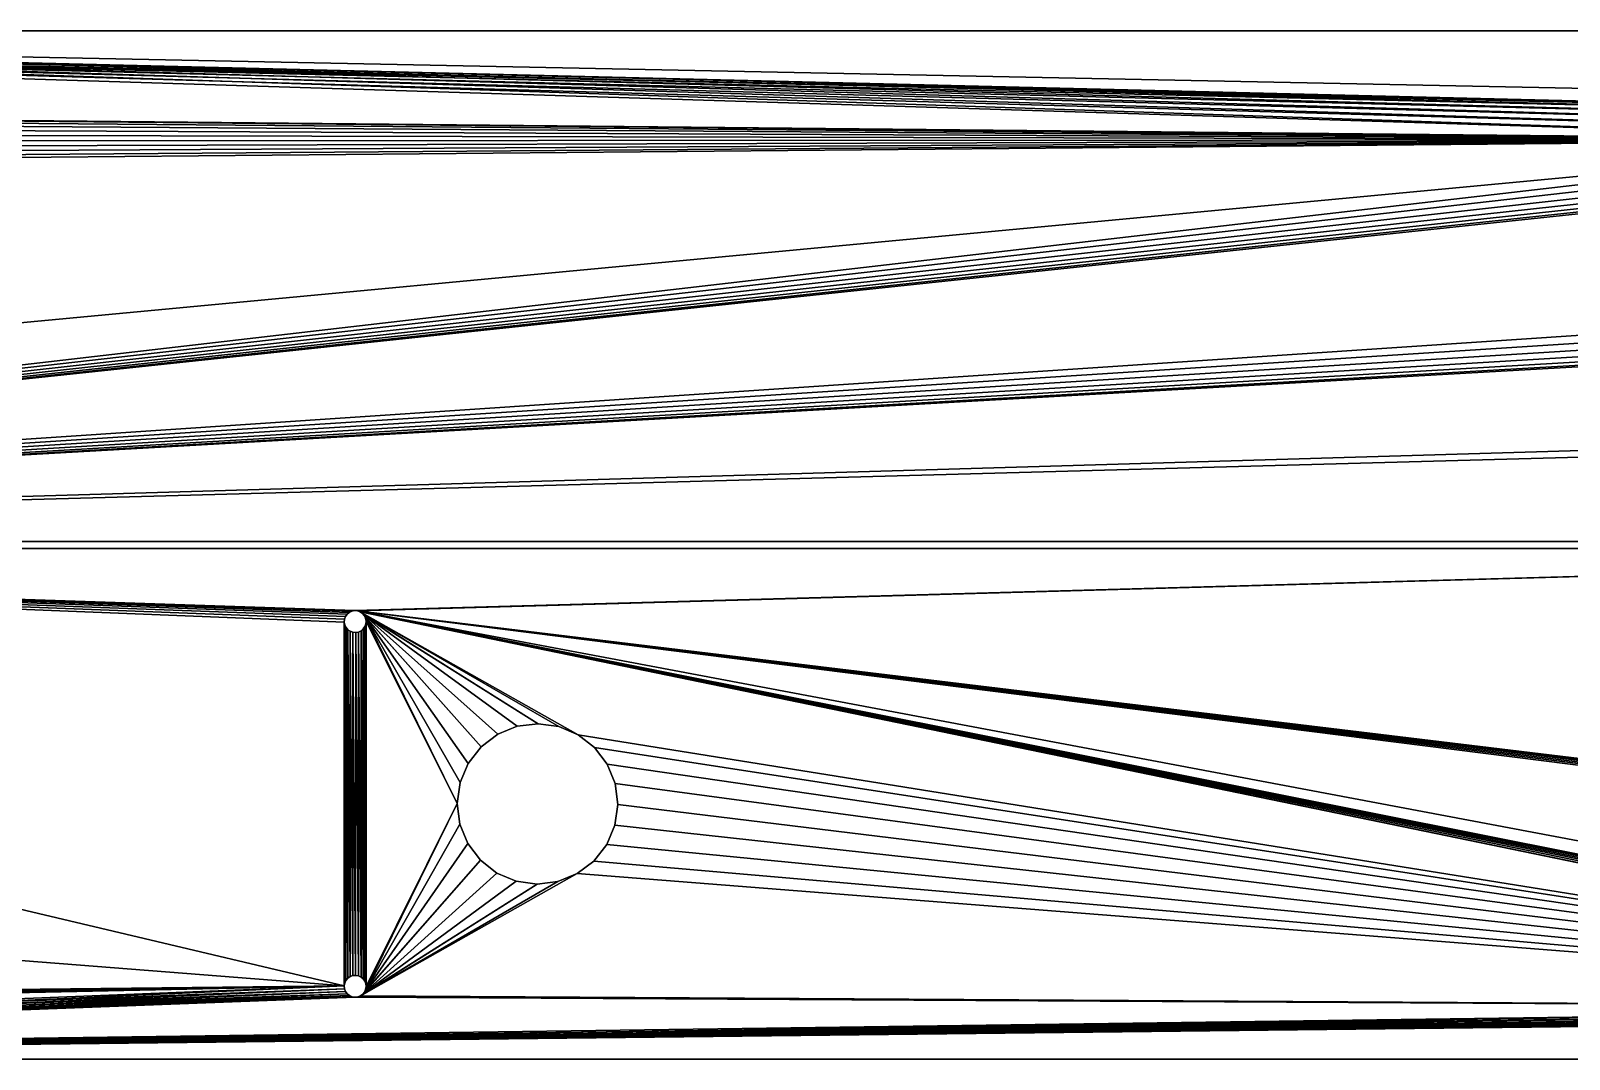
# Model space of a CAD drawing. Header units: metres. Extents: x 0 to 683, y 0 to 667.
# Drawn here: x 210.5 to 421.5, y 0 to 141 of the extents above; entities that cross this region are included whole.
import ezdxf

# ---------------------------------------------------------------- set-up
doc = ezdxf.new("R2010")
doc.units = ezdxf.units.M

msp = doc.modelspace()

# ---------------------------------------------------------------- meshes
at = {"layer": 'Frame with motor'}
mesh = msp.add_polyface(dxfattribs=at)
corners = [(0, 141, 0), (23.5, 131, 0), (23.5, 141, 0), (10, 126, 0), (10, 86, 0), (560, 71, 0), (550, 86, 0), (0, 71, 0), (550, 126, 0), (510, 86, 0), (479.93, 122, 0), (480.97, 122.12, 0), (481.94, 122.5, 0), (482.78, 123.12, 0), (483.43, 123.94, 0), (483.85, 124.9, 0), (484, 125.93, 0), (478.9, 122.15, 0), (477.94, 122.57, 0), (477.12, 123.22, 0), (476.5, 124.06, 0), (476.12, 125.03, 0), (476, 126.07, 0), (50, 86, 0), (82.73, 123.08, 0), (83.4, 123.89, 0), (83.83, 124.84, 0), (84, 125.87, 0), (81.89, 122.47, 0), (80.91, 122.1, 0), (79.87, 122, 0), (78.84, 122.17, 0), (77.89, 122.6, 0), (77.08, 123.27, 0), (76.47, 124.11, 0), (76.1, 125.09, 0), (76, 126.13, 0), (50, 126, 0), (31.5, 141, 0), (528.53, 131, 0), (528.53, 141, 0), (480.07, 130, 0), (510, 126, 0), (481.1, 129.85, 0), (482.06, 129.43, 0), (482.88, 128.78, 0), (483.5, 127.94, 0), (483.88, 126.97, 0), (479.03, 129.88, 0), (478.06, 129.5, 0), (477.22, 128.88, 0), (476.57, 128.06, 0), (476.15, 127.1, 0), (81.16, 129.83, 0), (82.11, 129.4, 0), (82.92, 128.73, 0), (83.53, 127.89, 0), (83.9, 126.91, 0), (80.13, 130, 0), (79.09, 129.9, 0), (78.11, 129.53, 0), (77.27, 128.92, 0), (76.6, 128.11, 0), (76.17, 127.16, 0), (31.5, 131, 0), (560, 141, 0), (536.47, 141, 0), (536.47, 131, 0)]
mesh.append_faces([[corners[k] for k in face] for face in [(0, 1, 2), (38, 39, 40)]], dxfattribs={"vtx0": -1})
mesh.append_faces([[corners[k] for k in face] for face in [(3, 0, 4), (5, 6, 7), (6, 5, 8), (10, 9, 11), (11, 9, 12), (12, 9, 13), (13, 9, 14), (14, 9, 15), (15, 9, 16), (24, 22, 25), (25, 22, 26), (26, 22, 27), (23, 36, 37), (7, 4, 0), (42, 46, 9), (41, 38, 48), (48, 38, 49), (49, 38, 50), (50, 38, 51), (51, 38, 52), (52, 38, 22), (53, 38, 58), (58, 38, 59), (59, 38, 60), (60, 38, 61), (61, 38, 62), (62, 38, 63), (63, 38, 36), (37, 64, 3), (65, 8, 5), (8, 67, 42)]], dxfattribs={"vtx0": -1, "vtx1": -1})
mesh.append_faces([[corners[k] for k in face] for face in [(1, 0, 3), (7, 9, 10), (7, 22, 23), (23, 22, 24), (39, 38, 41), (39, 41, 42), (22, 38, 53), (36, 38, 37)]], dxfattribs={"vtx0": -1, "vtx1": -1, "vtx2": -1})
mesh.append_faces([[corners[k] for k in face] for face in [(7, 6, 9), (7, 10, 17), (7, 17, 18), (7, 18, 19), (7, 19, 20), (7, 20, 21), (7, 21, 22), (23, 24, 28), (23, 28, 29), (23, 29, 30), (23, 30, 31), (23, 31, 32), (23, 32, 33), (23, 33, 34), (23, 34, 35), (23, 35, 36), (7, 23, 4), (42, 41, 43), (42, 43, 44), (42, 44, 45), (42, 45, 46), (9, 46, 47), (9, 47, 16), (22, 53, 54), (22, 54, 55), (22, 55, 56), (22, 56, 57), (22, 57, 27), (37, 38, 64), (3, 64, 1), (8, 65, 66), (8, 66, 67), (42, 67, 39)]], dxfattribs={"vtx0": -1, "vtx2": -1})
mesh = msp.add_polyface(dxfattribs=at)
corners = [(560, 141, -10), (536.47, 141, 0), (560, 141, 0), (536.48, 141, -0.4), (536.24, 141, -1.41), (535.75, 141, -2.33), (535.04, 141, -3.09), (534.15, 141, -3.64), (533.15, 141, -3.95), (532.1, 141, -3.98), (27.5, 141, -4), (23.64, 141, -1.04), (0, 141, 0), (23.5, 141, 0), (0, 141, -10), (24.04, 141, -2), (24.67, 141, -2.83), (25.5, 141, -3.46), (26.46, 141, -3.86), (528.55, 141, -0.65), (31.5, 141, 0), (528.53, 141, 0), (31.36, 141, -1.04), (528.86, 141, -1.65), (30.96, 141, -2), (529.41, 141, -2.54), (30.33, 141, -2.83), (530.17, 141, -3.25), (29.5, 141, -3.46), (531.09, 141, -3.74), (28.54, 141, -3.86)]
mesh.append_faces([[corners[k] for k in face] for face in [(0, 1, 2), (11, 12, 13), (19, 20, 21)]], dxfattribs={"vtx0": -1})
mesh.append_faces([[corners[k] for k in face] for face in [(1, 0, 3), (3, 0, 4), (4, 0, 5), (5, 0, 6), (6, 0, 7), (7, 0, 8), (8, 0, 9), (12, 11, 14), (14, 10, 0), (20, 19, 22), (22, 23, 24), (24, 25, 26), (26, 27, 28), (28, 29, 30), (30, 9, 10)]], dxfattribs={"vtx0": -1, "vtx1": -1})
mesh.append_faces([[corners[k] for k in face] for face in [(9, 0, 10)]], dxfattribs={"vtx0": -1, "vtx1": -1, "vtx2": -1})
mesh.append_faces([[corners[k] for k in face] for face in [(14, 11, 15), (14, 15, 16), (14, 16, 17), (14, 17, 18), (14, 18, 10), (22, 19, 23), (24, 23, 25), (26, 25, 27), (28, 27, 29), (30, 29, 9)]], dxfattribs={"vtx0": -1, "vtx2": -1})
mesh = msp.add_polyface(dxfattribs=at)
corners = [(560, 71, -10), (534.3, 103.45, -10), (560, 141, -10), (533.49, 102.42, -10), (532.45, 101.64, -10), (531.24, 101.16, -10), (529.94, 101, -10), (0, 71, -10), (534.81, 104.65, -10), (535, 105.94, -10), (528.65, 101.19, -10), (527.45, 101.7, -10), (526.42, 102.51, -10), (525.64, 103.55, -10), (525.16, 104.76, -10), (525, 106.06, -10), (479.93, 122, -10), (480.97, 122.12, -10), (481.94, 122.5, -10), (482.78, 123.12, -10), (483.43, 123.94, -10), (483.85, 124.9, -10), (484, 125.93, -10), (478.9, 122.15, -10), (477.94, 122.57, -10), (477.12, 123.22, -10), (476.5, 124.06, -10), (476.12, 125.03, -10), (476, 126.07, -10), (81.89, 122.47, -10), (82.73, 123.08, -10), (83.4, 123.89, -10), (83.83, 124.84, -10), (84, 125.87, -10), (80.91, 122.1, -10), (79.87, 122, -10), (78.84, 122.17, -10), (77.89, 122.6, -10), (77.08, 123.27, -10), (76.47, 124.11, -10), (76.1, 125.09, -10), (76, 126.13, -10), (33.54, 102.46, -10), (34.33, 103.5, -10), (34.83, 104.71, -10), (35, 106, -10), (32.5, 101.67, -10), (31.29, 101.17, -10), (30, 101, -10), (28.71, 101.17, -10), (27.5, 101.67, -10), (26.46, 102.46, -10), (25.67, 103.5, -10), (25.17, 104.71, -10), (25, 106, -10), (480.07, 130, -10), (0, 141, -10), (481.1, 129.85, -10), (531.35, 110.81, -10), (532.55, 110.3, -10), (533.58, 109.49, -10), (534.36, 108.45, -10), (534.84, 107.24, -10), (530.06, 111, -10), (528.76, 110.84, -10), (527.55, 110.36, -10), (482.06, 129.43, -10), (526.51, 109.58, -10), (525.7, 108.55, -10), (525.19, 107.35, -10), (482.88, 128.78, -10), (483.5, 127.94, -10), (483.88, 126.97, -10), (479.03, 129.88, -10), (478.06, 129.5, -10), (477.22, 128.88, -10), (476.57, 128.06, -10), (476.15, 127.1, -10), (80.13, 130, -10), (81.16, 129.83, -10), (82.11, 129.4, -10), (82.92, 128.73, -10), (83.53, 127.89, -10), (83.9, 126.91, -10), (79.09, 129.9, -10), (78.11, 129.53, -10), (77.27, 128.92, -10), (76.6, 128.11, -10), (76.17, 127.16, -10), (33.54, 109.54, -10), (34.33, 108.5, -10), (34.83, 107.29, -10), (32.5, 110.33, -10), (31.29, 110.83, -10), (30, 111, -10), (28.71, 110.83, -10), (27.5, 110.33, -10), (26.46, 109.54, -10), (25.67, 108.5, -10), (25.17, 107.29, -10)]
mesh.append_faces([[corners[k] for k in face] for face in [(0, 1, 2), (1, 0, 3), (3, 0, 4), (4, 0, 5), (5, 0, 6), (6, 7, 10), (10, 7, 11), (11, 7, 12), (12, 7, 13), (13, 7, 14), (14, 7, 15), (16, 7, 23), (23, 7, 24), (24, 7, 25), (25, 7, 26), (26, 7, 27), (27, 7, 28), (29, 7, 34), (34, 7, 35), (35, 7, 36), (36, 7, 37), (37, 7, 38), (38, 7, 39), (39, 7, 40), (40, 7, 41), (42, 7, 46), (46, 7, 47), (47, 7, 48), (48, 7, 49), (49, 7, 50), (50, 7, 51), (51, 7, 52), (52, 7, 53), (53, 7, 54), (2, 55, 56), (55, 2, 57), (58, 2, 59), (59, 2, 60), (60, 2, 61), (61, 2, 62), (62, 2, 9), (57, 65, 66), (66, 15, 70), (70, 15, 71), (71, 15, 72), (72, 15, 22), (78, 28, 79), (79, 28, 80), (80, 28, 81), (81, 28, 82), (82, 28, 83), (83, 28, 33), (89, 41, 90), (90, 41, 91), (91, 41, 45), (56, 54, 7)]], dxfattribs={"vtx0": -1, "vtx1": -1})
mesh.append_faces([[corners[k] for k in face] for face in [(15, 7, 16), (28, 7, 29), (41, 7, 42), (57, 2, 58), (56, 28, 78), (56, 41, 89)]], dxfattribs={"vtx0": -1, "vtx1": -1, "vtx2": -1})
mesh.append_faces([[corners[k] for k in face] for face in [(6, 0, 7), (2, 1, 8), (2, 8, 9), (15, 16, 17), (15, 17, 18), (15, 18, 19), (15, 19, 20), (15, 20, 21), (15, 21, 22), (28, 29, 30), (28, 30, 31), (28, 31, 32), (28, 32, 33), (41, 42, 43), (41, 43, 44), (41, 44, 45), (57, 58, 63), (57, 63, 64), (57, 64, 65), (66, 65, 67), (66, 67, 68), (66, 68, 69), (66, 69, 15), (56, 55, 73), (56, 73, 74), (56, 74, 75), (56, 75, 76), (56, 76, 77), (56, 77, 28), (56, 78, 84), (56, 84, 85), (56, 85, 86), (56, 86, 87), (56, 87, 88), (56, 88, 41), (56, 89, 92), (56, 92, 93), (56, 93, 94), (56, 94, 95), (56, 95, 96), (56, 96, 97), (56, 97, 98), (56, 98, 99), (56, 99, 54)]], dxfattribs={"vtx0": -1, "vtx2": -1})
mesh = msp.add_polyface(dxfattribs=at)
corners = [(0, 71, -10), (560, 71, 0), (0, 71, 0), (560, 71, -10)]
mesh.append_faces([[corners[k] for k in face] for face in [(0, 1, 2), (1, 0, 3)]], dxfattribs={"vtx0": -1})
at = {"layer": 'Frame with pulley'}
mesh = msp.add_polyface(dxfattribs=at)
corners = [(256.46, 10.34, -10), (256.5, 60.07, -10), (256.5, 9.95, -10), (256.47, 59.68, -10), (256.33, 59.31, -10), (256.32, 10.7, -10), (256.11, 58.99, -10), (256.1, 11.02, -10), (255.81, 58.74, -10), (255.8, 11.27, -10), (255.46, 58.57, -10), (255.44, 11.43, -10), (255.07, 58.5, -10), (255.05, 11.5, -10), (254.68, 58.53, -10), (254.66, 11.46, -10), (254.31, 58.67, -10), (254.3, 11.32, -10), (253.99, 58.89, -10), (253.98, 11.1, -10), (253.74, 59.19, -10), (253.73, 10.8, -10), (253.57, 59.54, -10), (253.57, 10.44, -10), (253.5, 59.93, -10), (253.5, 10.05, -10), (560, 0, -10), (521.8, 6.35, -10), (560, 70, -10), (521.56, 6.04, -10), (521.25, 5.8, -10), (520.89, 5.65, -10), (520.5, 5.6, -10), (0, 0, -10), (531.56, 26.2, -10), (531.65, 26.58, -10), (531.37, 25.85, -10), (531.1, 25.57, -10), (530.76, 25.37, -10), (530.38, 25.26, -10), (529.99, 25.25, -10), (521.95, 6.71, -10), (529.61, 25.35, -10), (529.27, 25.54, -10), (528.99, 25.81, -10), (528.79, 26.14, -10), (528.68, 26.52, -10), (528.67, 26.91, -10), (522, 7.1, -10), (520.11, 5.65, -10), (519.75, 5.8, -10), (519.44, 6.04, -10), (519.2, 6.35, -10), (519.05, 6.71, -10), (519, 7.1, -10), (254.95, 8.5, -10), (255.34, 8.54, -10), (255.7, 8.68, -10), (285.44, 25.44, -10), (287.73, 27.17, -10), (289.49, 29.44, -10), (290.61, 32.08, -10), (291, 34.93, -10), (282.78, 24.36, -10), (279.93, 24, -10), (256.02, 8.9, -10), (277.08, 24.39, -10), (274.44, 25.51, -10), (272.17, 27.27, -10), (256.27, 9.2, -10), (270.44, 29.56, -10), (269.36, 32.22, -10), (269, 35.07, -10), (256.43, 9.56, -10), (254.56, 8.57, -10), (254.2, 8.73, -10), (253.9, 8.98, -10), (253.68, 9.3, -10), (253.54, 9.66, -10), (39.89, 5.55, -10), (40.25, 5.7, -10), (40.56, 5.94, -10), (40.8, 6.25, -10), (40.95, 6.61, -10), (41, 7, -10), (39.5, 5.5, -10), (39.11, 5.55, -10), (38.75, 5.7, -10), (38.44, 5.94, -10), (38.2, 6.25, -10), (38.05, 6.61, -10), (38, 7, -10), (30.9, 25.68, -10), (31.14, 25.99, -10), (31.29, 26.36, -10), (31.34, 26.74, -10), (30.59, 25.44, -10), (30.23, 25.3, -10), (29.84, 25.24, -10), (29.45, 25.3, -10), (29.09, 25.44, -10), (28.78, 25.68, -10), (28.54, 25.99, -10), (28.39, 26.36, -10), (28.34, 26.74, -10), (254.93, 61.5, -10), (0, 70, -10), (255.32, 61.47, -10), (530.33, 28.23, -10), (530.71, 28.14, -10), (531.05, 27.95, -10), (531.33, 27.68, -10), (531.54, 27.34, -10), (531.64, 26.97, -10), (529.94, 28.23, -10), (529.56, 28.12, -10), (529.23, 27.92, -10), (528.95, 27.63, -10), (528.76, 27.29, -10), (520.89, 8.55, -10), (521.25, 8.4, -10), (521.56, 8.16, -10), (521.8, 7.85, -10), (521.95, 7.49, -10), (520.5, 8.6, -10), (520.11, 8.55, -10), (519.75, 8.4, -10), (519.44, 8.16, -10), (519.2, 7.85, -10), (519.05, 7.49, -10), (255.69, 61.33, -10), (285.56, 44.49, -10), (287.83, 42.73, -10), (289.56, 40.44, -10), (290.64, 37.78, -10), (282.92, 45.61, -10), (280.07, 46, -10), (256.01, 61.11, -10), (277.22, 45.64, -10), (274.56, 44.56, -10), (272.27, 42.83, -10), (256.26, 60.81, -10), (270.51, 40.56, -10), (269.39, 37.92, -10), (256.43, 60.46, -10), (254.54, 61.43, -10), (254.19, 61.26, -10), (253.89, 61.01, -10), (253.67, 60.69, -10), (253.53, 60.32, -10), (31.14, 27.49, -10), (40.8, 7.75, -10), (40.95, 7.39, -10), (40.56, 8.06, -10), (40.25, 8.3, -10), (39.89, 8.45, -10), (39.5, 8.5, -10), (39.11, 8.45, -10), (31.29, 27.13, -10), (38.75, 8.3, -10), (38.44, 8.06, -10), (38.2, 7.75, -10), (38.05, 7.39, -10), (30.9, 27.8, -10), (30.59, 28.04, -10), (30.23, 28.19, -10), (29.84, 28.24, -10), (29.45, 28.19, -10), (29.09, 28.04, -10), (28.78, 27.8, -10), (28.54, 27.49, -10), (28.39, 27.13, -10)]
mesh.append_faces([[corners[k] for k in face] for face in [(0, 1, 2), (1, 0, 3), (3, 0, 4), (4, 5, 6), (6, 7, 8), (8, 9, 10), (10, 11, 12), (12, 13, 14), (14, 15, 16), (16, 17, 18), (18, 19, 20), (20, 21, 22), (22, 23, 24), (26, 27, 28), (27, 26, 29), (29, 26, 30), (30, 26, 31), (31, 26, 32), (34, 27, 36), (36, 27, 37), (37, 27, 38), (38, 27, 39), (39, 27, 40), (40, 41, 42), (42, 41, 43), (43, 41, 44), (44, 41, 45), (45, 41, 46), (46, 41, 47), (32, 33, 49), (49, 33, 50), (50, 33, 51), (51, 33, 52), (52, 33, 53), (53, 33, 54), (58, 57, 63), (63, 57, 64), (64, 65, 66), (66, 65, 67), (67, 65, 68), (68, 69, 70), (70, 69, 71), (71, 69, 72), (55, 33, 74), (74, 33, 75), (75, 33, 76), (76, 33, 77), (77, 33, 78), (78, 33, 25), (79, 33, 85), (85, 33, 86), (86, 33, 87), (87, 33, 88), (88, 33, 89), (89, 33, 90), (90, 33, 91), (92, 33, 96), (96, 33, 97), (97, 33, 98), (98, 33, 99), (99, 33, 100), (100, 33, 101), (101, 33, 102), (102, 33, 103), (103, 33, 104), (28, 105, 106), (105, 28, 107), (108, 28, 109), (109, 28, 110), (110, 28, 111), (111, 28, 112), (112, 28, 113), (113, 28, 35), (119, 47, 120), (120, 47, 121), (121, 47, 122), (122, 47, 123), (123, 47, 48), (107, 54, 130), (131, 54, 132), (132, 54, 133), (133, 54, 134), (134, 54, 62), (130, 136, 137), (137, 140, 141), (141, 72, 144), (144, 72, 1), (151, 25, 152), (152, 25, 84), (150, 157, 158), (158, 91, 95), (106, 104, 33)]], dxfattribs={"vtx0": -1, "vtx1": -1})
mesh.append_faces([[corners[k] for k in face] for face in [(28, 27, 34), (54, 33, 55), (54, 57, 58), (25, 33, 79), (91, 33, 92), (107, 28, 108), (107, 47, 119), (130, 54, 131), (1, 72, 2), (106, 24, 25), (106, 25, 150), (150, 25, 151)]], dxfattribs={"vtx0": -1, "vtx1": -1, "vtx2": -1})
mesh.append_faces([[corners[k] for k in face] for face in [(4, 0, 5), (6, 5, 7), (8, 7, 9), (10, 9, 11), (12, 11, 13), (14, 13, 15), (16, 15, 17), (18, 17, 19), (20, 19, 21), (22, 21, 23), (24, 23, 25), (32, 26, 33), (28, 34, 35), (40, 27, 41), (47, 41, 48), (54, 55, 56), (54, 56, 57), (54, 58, 59), (54, 59, 60), (54, 60, 61), (54, 61, 62), (64, 57, 65), (68, 65, 69), (72, 69, 73), (72, 73, 2), (25, 79, 80), (25, 80, 81), (25, 81, 82), (25, 82, 83), (25, 83, 84), (91, 92, 93), (91, 93, 94), (91, 94, 95), (107, 108, 114), (107, 114, 115), (107, 115, 116), (107, 116, 117), (107, 117, 118), (107, 118, 47), (107, 119, 124), (107, 124, 125), (107, 125, 126), (107, 126, 127), (107, 127, 128), (107, 128, 129), (107, 129, 54), (130, 131, 135), (130, 135, 136), (137, 136, 138), (137, 138, 139), (137, 139, 140), (141, 140, 142), (141, 142, 143), (141, 143, 72), (106, 105, 145), (106, 145, 146), (106, 146, 147), (106, 147, 148), (106, 148, 149), (106, 149, 24), (150, 151, 153), (150, 153, 154), (150, 154, 155), (150, 155, 156), (150, 156, 157), (158, 157, 159), (158, 159, 160), (158, 160, 161), (158, 161, 162), (158, 162, 91), (106, 150, 163), (106, 163, 164), (106, 164, 165), (106, 165, 166), (106, 166, 167), (106, 167, 168), (106, 168, 169), (106, 169, 170), (106, 170, 171), (106, 171, 104)]], dxfattribs={"vtx0": -1, "vtx2": -1})
mesh = msp.add_polyface(dxfattribs=at)
corners = [(560, 70, -10), (0, 70), (560, 70), (0, 70, -10)]
mesh.append_faces([[corners[k] for k in face] for face in [(0, 1, 2), (1, 0, 3)]], dxfattribs={"vtx0": -1})
mesh = msp.add_polyface(dxfattribs=at)
corners = [(560, 70), (531.33, 27.68), (560, 0), (531.05, 27.95), (530.71, 28.14), (530.33, 28.23), (255.32, 61.47), (254.93, 61.5), (0, 70), (531.54, 27.34), (531.64, 26.97), (536.5, 10), (531.65, 26.58), (529.94, 28.23), (529.56, 28.12), (529.23, 27.92), (528.95, 27.63), (528.76, 27.29), (528.67, 26.91), (528.5, 10), (520.89, 8.55), (521.25, 8.4), (521.56, 8.16), (528.5, 0), (521.8, 7.85), (521.95, 7.49), (522, 7.1), (520.5, 8.6), (520.11, 8.55), (519.75, 8.4), (519.44, 8.16), (519.2, 7.85), (519.05, 7.49), (519, 7.1), (255.69, 61.33), (285.56, 44.49), (287.83, 42.73), (289.56, 40.44), (290.64, 37.78), (291, 34.93), (282.92, 45.61), (280.07, 46), (256.01, 61.11), (277.22, 45.64), (274.56, 44.56), (272.27, 42.83), (256.26, 60.81), (270.51, 40.56), (269.39, 37.92), (269, 35.07), (256.43, 60.46), (256.5, 60.07), (256.5, 9.95), (254.54, 61.43), (254.19, 61.26), (253.89, 61.01), (253.67, 60.69), (253.53, 60.32), (253.5, 59.93), (253.5, 10.05), (31.14, 27.49), (40.8, 7.75), (40.95, 7.39), (41, 7), (40.56, 8.06), (40.25, 8.3), (39.89, 8.45), (39.5, 8.5), (39.11, 8.45), (31.29, 27.13), (38.75, 8.3), (38.44, 8.06), (38.2, 7.75), (38.05, 7.39), (38, 7), (31.34, 26.74), (31.49, 10), (30.9, 27.8), (30.59, 28.04), (30.23, 28.19), (29.84, 28.24), (29.45, 28.19), (29.09, 28.04), (28.78, 27.8), (28.54, 27.49), (28.39, 27.13), (28.34, 26.74), (23.51, 10), (23.51, 0), (0, 0), (31.14, 25.99), (31.29, 26.36), (30.9, 25.68), (30.59, 25.44), (30.23, 25.3), (29.84, 25.24), (29.45, 25.3), (29.09, 25.44), (28.78, 25.68), (28.54, 25.99), (28.39, 26.36), (531.56, 26.2), (531.37, 25.85), (531.1, 25.57), (530.76, 25.37), (530.38, 25.26), (529.99, 25.25), (529.61, 25.35), (529.27, 25.54), (528.99, 25.81), (528.79, 26.14), (528.68, 26.52), (520.5, 5.6), (31.49, 0), (520.89, 5.65), (521.25, 5.8), (521.56, 6.04), (521.8, 6.35), (521.95, 6.71), (520.11, 5.65), (519.75, 5.8), (519.44, 6.04), (519.2, 6.35), (519.05, 6.71), (254.95, 8.5), (255.34, 8.54), (255.7, 8.68), (285.44, 25.44), (287.73, 27.17), (289.49, 29.44), (290.61, 32.08), (282.78, 24.36), (279.93, 24), (256.02, 8.9), (277.08, 24.39), (274.44, 25.51), (272.17, 27.27), (256.27, 9.2), (270.44, 29.56), (269.36, 32.22), (256.43, 9.56), (254.56, 8.57), (254.2, 8.73), (253.9, 8.98), (253.68, 9.3), (253.54, 9.66), (40.25, 5.7), (40.56, 5.94), (40.8, 6.25), (40.95, 6.61), (39.89, 5.55), (39.5, 5.5), (39.11, 5.55), (38.75, 5.7), (38.44, 5.94), (38.2, 6.25), (38.05, 6.61), (256.46, 10.34), (256.47, 59.68), (256.33, 59.31), (256.32, 10.7), (256.11, 58.99), (256.1, 11.02), (255.81, 58.74), (255.8, 11.27), (255.46, 58.57), (255.44, 11.43), (255.07, 58.5), (255.05, 11.5), (254.68, 58.53), (254.66, 11.46), (254.31, 58.67), (254.3, 11.32), (253.99, 58.89), (253.98, 11.1), (253.74, 59.19), (253.73, 10.8), (253.57, 59.54), (253.57, 10.44), (536.5, 0)]
mesh.append_faces([[corners[k] for k in face] for face in [(88, 8, 89)]], dxfattribs={"vtx0": -1})
mesh.append_faces([[corners[k] for k in face] for face in [(0, 1, 2), (1, 0, 3), (3, 0, 4), (4, 0, 5), (6, 0, 7), (5, 6, 13), (13, 6, 14), (14, 6, 15), (15, 6, 16), (16, 6, 17), (17, 6, 18), (19, 22, 23), (20, 6, 27), (27, 6, 28), (28, 6, 29), (29, 6, 30), (30, 6, 31), (31, 6, 32), (32, 6, 33), (35, 34, 40), (40, 34, 41), (41, 42, 43), (43, 42, 44), (44, 42, 45), (45, 46, 47), (47, 46, 48), (48, 46, 49), (7, 8, 53), (53, 8, 54), (54, 8, 55), (55, 8, 56), (56, 8, 57), (57, 8, 58), (61, 60, 64), (64, 60, 65), (65, 60, 66), (66, 60, 67), (67, 60, 68), (68, 69, 70), (70, 69, 71), (71, 69, 72), (72, 69, 73), (73, 69, 74), (60, 8, 77), (77, 8, 78), (78, 8, 79), (79, 8, 80), (80, 8, 81), (81, 8, 82), (82, 8, 83), (83, 8, 84), (84, 8, 85), (85, 8, 86), (87, 8, 88), (76, 90, 87), (90, 76, 91), (91, 76, 75), (23, 112, 113), (112, 23, 114), (114, 23, 115), (115, 23, 116), (116, 23, 117), (117, 23, 118), (118, 23, 26), (124, 33, 125), (125, 33, 126), (127, 33, 128), (128, 33, 129), (129, 33, 130), (130, 33, 39), (126, 132, 133), (133, 136, 137), (137, 49, 140), (140, 49, 52), (146, 59, 147), (147, 59, 148), (148, 59, 149), (149, 59, 63), (113, 74, 76), (157, 159, 160), (160, 161, 162), (162, 163, 164), (164, 165, 166), (166, 167, 168), (168, 169, 170), (170, 171, 172), (172, 173, 174), (174, 175, 176), (176, 177, 178), (178, 58, 59)]], dxfattribs={"vtx0": -1, "vtx1": -1})
mesh.append_faces([[corners[k] for k in face] for face in [(5, 0, 6), (2, 10, 11), (18, 6, 19), (19, 6, 20), (33, 34, 35), (49, 51, 52), (58, 8, 59), (59, 8, 60), (59, 60, 61), (74, 75, 76), (86, 8, 87), (113, 33, 124), (126, 33, 127), (113, 59, 146)]], dxfattribs={"vtx0": -1, "vtx1": -1, "vtx2": -1})
mesh.append_faces([[corners[k] for k in face] for face in [(7, 0, 8), (2, 1, 9), (2, 9, 10), (11, 10, 12), (19, 20, 21), (19, 21, 22), (23, 22, 24), (23, 24, 25), (23, 25, 26), (33, 6, 34), (33, 35, 36), (33, 36, 37), (33, 37, 38), (33, 38, 39), (41, 34, 42), (45, 42, 46), (49, 46, 50), (49, 50, 51), (59, 61, 62), (59, 62, 63), (68, 60, 69), (74, 69, 75), (87, 90, 92), (87, 92, 93), (87, 93, 94), (87, 94, 95), (87, 95, 96), (87, 96, 97), (87, 97, 98), (87, 98, 99), (87, 99, 100), (87, 100, 86), (12, 19, 11), (19, 12, 101), (19, 101, 102), (19, 102, 103), (19, 103, 104), (19, 104, 105), (19, 105, 106), (19, 106, 107), (19, 107, 108), (19, 108, 109), (19, 109, 110), (19, 110, 111), (19, 111, 18), (113, 112, 119), (113, 119, 120), (113, 120, 121), (113, 121, 122), (113, 122, 123), (113, 123, 33), (126, 127, 131), (126, 131, 132), (133, 132, 134), (133, 134, 135), (133, 135, 136), (137, 136, 138), (137, 138, 139), (137, 139, 49), (113, 124, 141), (113, 141, 142), (113, 142, 143), (113, 143, 144), (113, 144, 145), (113, 145, 59), (113, 146, 150), (113, 150, 151), (113, 151, 152), (113, 152, 153), (113, 153, 154), (113, 154, 155), (113, 155, 156), (113, 156, 74), (51, 157, 52), (157, 51, 158), (157, 158, 159), (160, 159, 161), (162, 161, 163), (164, 163, 165), (166, 165, 167), (168, 167, 169), (170, 169, 171), (172, 171, 173), (174, 173, 175), (176, 175, 177), (178, 177, 58)]], dxfattribs={"vtx0": -1, "vtx2": -1})
mesh.append_faces([[corners[k] for k in face] for face in [(179, 2, 11)]], dxfattribs={"vtx1": -1})
mesh = msp.add_polyface(dxfattribs=at)
corners = [(253.89, 61.01, -10), (254.19, 61.26), (253.89, 61.01), (254.19, 61.26, -10)]
mesh.append_faces([[corners[k] for k in face] for face in [(0, 1, 2), (1, 0, 3)]], dxfattribs={"vtx0": -1})
mesh = msp.add_polyface(dxfattribs=at)
corners = [(254.19, 61.26, -10), (254.54, 61.43), (254.19, 61.26), (254.54, 61.43, -10)]
mesh.append_faces([[corners[k] for k in face] for face in [(0, 1, 2), (1, 0, 3)]], dxfattribs={"vtx0": -1})
mesh = msp.add_polyface(dxfattribs=at)
corners = [(254.54, 61.43, -10), (254.93, 61.5), (254.54, 61.43), (254.93, 61.5, -10)]
mesh.append_faces([[corners[k] for k in face] for face in [(0, 1, 2), (1, 0, 3)]], dxfattribs={"vtx0": -1})
mesh = msp.add_polyface(dxfattribs=at)
corners = [(254.93, 61.5, -10), (255.32, 61.47), (254.93, 61.5), (255.32, 61.47, -10)]
mesh.append_faces([[corners[k] for k in face] for face in [(0, 1, 2), (1, 0, 3)]], dxfattribs={"vtx0": -1})
mesh = msp.add_polyface(dxfattribs=at)
corners = [(255.32, 61.47, -10), (255.69, 61.33), (255.32, 61.47), (255.69, 61.33, -10)]
mesh.append_faces([[corners[k] for k in face] for face in [(0, 1, 2), (1, 0, 3)]], dxfattribs={"vtx0": -1})
mesh = msp.add_polyface(dxfattribs=at)
corners = [(255.69, 61.33, -10), (256.01, 61.11), (255.69, 61.33), (256.01, 61.11, -10)]
mesh.append_faces([[corners[k] for k in face] for face in [(0, 1, 2), (1, 0, 3)]], dxfattribs={"vtx0": -1})
mesh = msp.add_polyface(dxfattribs=at)
corners = [(253.53, 60.32, -10), (253.5, 59.93), (253.5, 59.93, -10), (253.53, 60.32)]
mesh.append_faces([[corners[k] for k in face] for face in [(0, 1, 2), (1, 0, 3)]], dxfattribs={"vtx0": -1})
mesh = msp.add_polyface(dxfattribs=at)
corners = [(253.5, 59.93, -10), (253.57, 59.54), (253.57, 59.54, -10), (253.5, 59.93)]
mesh.append_faces([[corners[k] for k in face] for face in [(0, 1, 2), (1, 0, 3)]], dxfattribs={"vtx0": -1})
mesh = msp.add_polyface(dxfattribs=at)
corners = [(253.67, 60.69, -10), (253.53, 60.32), (253.53, 60.32, -10), (253.67, 60.69)]
mesh.append_faces([[corners[k] for k in face] for face in [(0, 1, 2), (1, 0, 3)]], dxfattribs={"vtx0": -1})
mesh = msp.add_polyface(dxfattribs=at)
corners = [(253.57, 59.54, -10), (253.74, 59.19), (253.74, 59.19, -10), (253.57, 59.54)]
mesh.append_faces([[corners[k] for k in face] for face in [(0, 1, 2), (1, 0, 3)]], dxfattribs={"vtx0": -1})
mesh = msp.add_polyface(dxfattribs=at)
corners = [(253.89, 61.01, -10), (253.67, 60.69), (253.67, 60.69, -10), (253.89, 61.01)]
mesh.append_faces([[corners[k] for k in face] for face in [(0, 1, 2), (1, 0, 3)]], dxfattribs={"vtx0": -1})
mesh = msp.add_polyface(dxfattribs=at)
corners = [(253.74, 59.19, -10), (253.99, 58.89), (253.99, 58.89, -10), (253.74, 59.19)]
mesh.append_faces([[corners[k] for k in face] for face in [(0, 1, 2), (1, 0, 3)]], dxfattribs={"vtx0": -1})
mesh = msp.add_polyface(dxfattribs=at)
corners = [(256.01, 61.11), (256.26, 60.81, -10), (256.26, 60.81), (256.01, 61.11, -10)]
mesh.append_faces([[corners[k] for k in face] for face in [(0, 1, 2), (1, 0, 3)]], dxfattribs={"vtx0": -1})
mesh = msp.add_polyface(dxfattribs=at)
corners = [(256.33, 59.31), (256.11, 58.99, -10), (256.11, 58.99), (256.33, 59.31, -10)]
mesh.append_faces([[corners[k] for k in face] for face in [(0, 1, 2), (1, 0, 3)]], dxfattribs={"vtx0": -1})
mesh = msp.add_polyface(dxfattribs=at)
corners = [(256.26, 60.81), (256.43, 60.46, -10), (256.43, 60.46), (256.26, 60.81, -10)]
mesh.append_faces([[corners[k] for k in face] for face in [(0, 1, 2), (1, 0, 3)]], dxfattribs={"vtx0": -1})
mesh = msp.add_polyface(dxfattribs=at)
corners = [(256.47, 59.68), (256.33, 59.31, -10), (256.33, 59.31), (256.47, 59.68, -10)]
mesh.append_faces([[corners[k] for k in face] for face in [(0, 1, 2), (1, 0, 3)]], dxfattribs={"vtx0": -1})
mesh = msp.add_polyface(dxfattribs=at)
corners = [(256.43, 60.46), (256.5, 60.07, -10), (256.5, 60.07), (256.43, 60.46, -10)]
mesh.append_faces([[corners[k] for k in face] for face in [(0, 1, 2), (1, 0, 3)]], dxfattribs={"vtx0": -1})
mesh = msp.add_polyface(dxfattribs=at)
corners = [(256.5, 60.07), (256.47, 59.68, -10), (256.47, 59.68), (256.5, 60.07, -10)]
mesh.append_faces([[corners[k] for k in face] for face in [(0, 1, 2), (1, 0, 3)]], dxfattribs={"vtx0": -1})
mesh = msp.add_polyface(dxfattribs=at)
corners = [(254.31, 58.67, -10), (253.99, 58.89), (254.31, 58.67), (253.99, 58.89, -10)]
mesh.append_faces([[corners[k] for k in face] for face in [(0, 1, 2), (1, 0, 3)]], dxfattribs={"vtx0": -1})
mesh = msp.add_polyface(dxfattribs=at)
corners = [(254.68, 58.53, -10), (254.31, 58.67), (254.68, 58.53), (254.31, 58.67, -10)]
mesh.append_faces([[corners[k] for k in face] for face in [(0, 1, 2), (1, 0, 3)]], dxfattribs={"vtx0": -1})
mesh = msp.add_polyface(dxfattribs=at)
corners = [(255.07, 58.5, -10), (254.68, 58.53), (255.07, 58.5), (254.68, 58.53, -10)]
mesh.append_faces([[corners[k] for k in face] for face in [(0, 1, 2), (1, 0, 3)]], dxfattribs={"vtx0": -1})
mesh = msp.add_polyface(dxfattribs=at)
corners = [(255.46, 58.57, -10), (255.07, 58.5), (255.46, 58.57), (255.07, 58.5, -10)]
mesh.append_faces([[corners[k] for k in face] for face in [(0, 1, 2), (1, 0, 3)]], dxfattribs={"vtx0": -1})
mesh = msp.add_polyface(dxfattribs=at)
corners = [(255.81, 58.74, -10), (255.46, 58.57), (255.81, 58.74), (255.46, 58.57, -10)]
mesh.append_faces([[corners[k] for k in face] for face in [(0, 1, 2), (1, 0, 3)]], dxfattribs={"vtx0": -1})
mesh = msp.add_polyface(dxfattribs=at)
corners = [(256.11, 58.99, -10), (255.81, 58.74), (256.11, 58.99), (255.81, 58.74, -10)]
mesh.append_faces([[corners[k] for k in face] for face in [(0, 1, 2), (1, 0, 3)]], dxfattribs={"vtx0": -1})
mesh = msp.add_polyface(dxfattribs=at)
corners = [(272.27, 42.83, -10), (274.56, 44.56), (272.27, 42.83), (274.56, 44.56, -10)]
mesh.append_faces([[corners[k] for k in face] for face in [(0, 1, 2), (1, 0, 3)]], dxfattribs={"vtx0": -1})
mesh = msp.add_polyface(dxfattribs=at)
corners = [(274.56, 44.56, -10), (277.22, 45.64), (274.56, 44.56), (277.22, 45.64, -10)]
mesh.append_faces([[corners[k] for k in face] for face in [(0, 1, 2), (1, 0, 3)]], dxfattribs={"vtx0": -1})
mesh = msp.add_polyface(dxfattribs=at)
corners = [(277.22, 45.64, -10), (280.07, 46), (277.22, 45.64), (280.07, 46, -10)]
mesh.append_faces([[corners[k] for k in face] for face in [(0, 1, 2), (1, 0, 3)]], dxfattribs={"vtx0": -1})
mesh = msp.add_polyface(dxfattribs=at)
corners = [(280.07, 46, -10), (282.92, 45.61), (280.07, 46), (282.92, 45.61, -10)]
mesh.append_faces([[corners[k] for k in face] for face in [(0, 1, 2), (1, 0, 3)]], dxfattribs={"vtx0": -1})
mesh = msp.add_polyface(dxfattribs=at)
corners = [(282.92, 45.61, -10), (285.56, 44.49), (282.92, 45.61), (285.56, 44.49, -10)]
mesh.append_faces([[corners[k] for k in face] for face in [(0, 1, 2), (1, 0, 3)]], dxfattribs={"vtx0": -1})
mesh = msp.add_polyface(dxfattribs=at)
corners = [(285.56, 44.49, -10), (287.83, 42.73), (285.56, 44.49), (287.83, 42.73, -10)]
mesh.append_faces([[corners[k] for k in face] for face in [(0, 1, 2), (1, 0, 3)]], dxfattribs={"vtx0": -1})
mesh = msp.add_polyface(dxfattribs=at)
corners = [(272.27, 42.83, -10), (270.51, 40.56), (270.51, 40.56, -10), (272.27, 42.83)]
mesh.append_faces([[corners[k] for k in face] for face in [(0, 1, 2), (1, 0, 3)]], dxfattribs={"vtx0": -1})
mesh = msp.add_polyface(dxfattribs=at)
corners = [(287.83, 42.73), (289.56, 40.44, -10), (289.56, 40.44), (287.83, 42.73, -10)]
mesh.append_faces([[corners[k] for k in face] for face in [(0, 1, 2), (1, 0, 3)]], dxfattribs={"vtx0": -1})
mesh = msp.add_polyface(dxfattribs=at)
corners = [(270.51, 40.56, -10), (269.39, 37.92), (269.39, 37.92, -10), (270.51, 40.56)]
mesh.append_faces([[corners[k] for k in face] for face in [(0, 1, 2), (1, 0, 3)]], dxfattribs={"vtx0": -1})
mesh = msp.add_polyface(dxfattribs=at)
corners = [(289.56, 40.44), (290.64, 37.78, -10), (290.64, 37.78), (289.56, 40.44, -10)]
mesh.append_faces([[corners[k] for k in face] for face in [(0, 1, 2), (1, 0, 3)]], dxfattribs={"vtx0": -1})
mesh = msp.add_polyface(dxfattribs=at)
corners = [(269.39, 37.92, -10), (269, 35.07), (269, 35.07, -10), (269.39, 37.92)]
mesh.append_faces([[corners[k] for k in face] for face in [(0, 1, 2), (1, 0, 3)]], dxfattribs={"vtx0": -1})
mesh = msp.add_polyface(dxfattribs=at)
corners = [(290.64, 37.78), (291, 34.93, -10), (291, 34.93), (290.64, 37.78, -10)]
mesh.append_faces([[corners[k] for k in face] for face in [(0, 1, 2), (1, 0, 3)]], dxfattribs={"vtx0": -1})
mesh = msp.add_polyface(dxfattribs=at)
corners = [(269, 35.07, -10), (269.36, 32.22), (269.36, 32.22, -10), (269, 35.07)]
mesh.append_faces([[corners[k] for k in face] for face in [(0, 1, 2), (1, 0, 3)]], dxfattribs={"vtx0": -1})
mesh = msp.add_polyface(dxfattribs=at)
corners = [(291, 34.93), (290.61, 32.08, -10), (290.61, 32.08), (291, 34.93, -10)]
mesh.append_faces([[corners[k] for k in face] for face in [(0, 1, 2), (1, 0, 3)]], dxfattribs={"vtx0": -1})
mesh = msp.add_polyface(dxfattribs=at)
corners = [(269.36, 32.22, -10), (270.44, 29.56), (270.44, 29.56, -10), (269.36, 32.22)]
mesh.append_faces([[corners[k] for k in face] for face in [(0, 1, 2), (1, 0, 3)]], dxfattribs={"vtx0": -1})
mesh = msp.add_polyface(dxfattribs=at)
corners = [(290.61, 32.08), (289.49, 29.44, -10), (289.49, 29.44), (290.61, 32.08, -10)]
mesh.append_faces([[corners[k] for k in face] for face in [(0, 1, 2), (1, 0, 3)]], dxfattribs={"vtx0": -1})
mesh = msp.add_polyface(dxfattribs=at)
corners = [(270.44, 29.56, -10), (272.17, 27.27), (272.17, 27.27, -10), (270.44, 29.56)]
mesh.append_faces([[corners[k] for k in face] for face in [(0, 1, 2), (1, 0, 3)]], dxfattribs={"vtx0": -1})
mesh = msp.add_polyface(dxfattribs=at)
corners = [(289.49, 29.44), (287.73, 27.17, -10), (287.73, 27.17), (289.49, 29.44, -10)]
mesh.append_faces([[corners[k] for k in face] for face in [(0, 1, 2), (1, 0, 3)]], dxfattribs={"vtx0": -1})
mesh = msp.add_polyface(dxfattribs=at)
corners = [(274.44, 25.51, -10), (272.17, 27.27), (274.44, 25.51), (272.17, 27.27, -10)]
mesh.append_faces([[corners[k] for k in face] for face in [(0, 1, 2), (1, 0, 3)]], dxfattribs={"vtx0": -1})
mesh = msp.add_polyface(dxfattribs=at)
corners = [(277.08, 24.39, -10), (274.44, 25.51), (277.08, 24.39), (274.44, 25.51, -10)]
mesh.append_faces([[corners[k] for k in face] for face in [(0, 1, 2), (1, 0, 3)]], dxfattribs={"vtx0": -1})
mesh = msp.add_polyface(dxfattribs=at)
corners = [(285.44, 25.44, -10), (282.78, 24.36), (285.44, 25.44), (282.78, 24.36, -10)]
mesh.append_faces([[corners[k] for k in face] for face in [(0, 1, 2), (1, 0, 3)]], dxfattribs={"vtx0": -1})
mesh = msp.add_polyface(dxfattribs=at)
corners = [(287.73, 27.17, -10), (285.44, 25.44), (287.73, 27.17), (285.44, 25.44, -10)]
mesh.append_faces([[corners[k] for k in face] for face in [(0, 1, 2), (1, 0, 3)]], dxfattribs={"vtx0": -1})
mesh = msp.add_polyface(dxfattribs=at)
corners = [(279.93, 24, -10), (277.08, 24.39), (279.93, 24), (277.08, 24.39, -10)]
mesh.append_faces([[corners[k] for k in face] for face in [(0, 1, 2), (1, 0, 3)]], dxfattribs={"vtx0": -1})
mesh = msp.add_polyface(dxfattribs=at)
corners = [(282.78, 24.36, -10), (279.93, 24), (282.78, 24.36), (279.93, 24, -10)]
mesh.append_faces([[corners[k] for k in face] for face in [(0, 1, 2), (1, 0, 3)]], dxfattribs={"vtx0": -1})
mesh = msp.add_polyface(dxfattribs=at)
corners = [(253.73, 10.8, -10), (253.57, 10.44), (253.57, 10.44, -10), (253.73, 10.8)]
mesh.append_faces([[corners[k] for k in face] for face in [(0, 1, 2), (1, 0, 3)]], dxfattribs={"vtx0": -1})
mesh = msp.add_polyface(dxfattribs=at)
corners = [(253.98, 11.1, -10), (253.73, 10.8), (253.73, 10.8, -10), (253.98, 11.1)]
mesh.append_faces([[corners[k] for k in face] for face in [(0, 1, 2), (1, 0, 3)]], dxfattribs={"vtx0": -1})
mesh = msp.add_polyface(dxfattribs=at)
corners = [(253.98, 11.1, -10), (254.3, 11.32), (253.98, 11.1), (254.3, 11.32, -10)]
mesh.append_faces([[corners[k] for k in face] for face in [(0, 1, 2), (1, 0, 3)]], dxfattribs={"vtx0": -1})
mesh = msp.add_polyface(dxfattribs=at)
corners = [(254.3, 11.32, -10), (254.66, 11.46), (254.3, 11.32), (254.66, 11.46, -10)]
mesh.append_faces([[corners[k] for k in face] for face in [(0, 1, 2), (1, 0, 3)]], dxfattribs={"vtx0": -1})
mesh = msp.add_polyface(dxfattribs=at)
corners = [(254.66, 11.46, -10), (255.05, 11.5), (254.66, 11.46), (255.05, 11.5, -10)]
mesh.append_faces([[corners[k] for k in face] for face in [(0, 1, 2), (1, 0, 3)]], dxfattribs={"vtx0": -1})
mesh = msp.add_polyface(dxfattribs=at)
corners = [(255.05, 11.5, -10), (255.44, 11.43), (255.05, 11.5), (255.44, 11.43, -10)]
mesh.append_faces([[corners[k] for k in face] for face in [(0, 1, 2), (1, 0, 3)]], dxfattribs={"vtx0": -1})
mesh = msp.add_polyface(dxfattribs=at)
corners = [(255.44, 11.43, -10), (255.8, 11.27), (255.44, 11.43), (255.8, 11.27, -10)]
mesh.append_faces([[corners[k] for k in face] for face in [(0, 1, 2), (1, 0, 3)]], dxfattribs={"vtx0": -1})
mesh = msp.add_polyface(dxfattribs=at)
corners = [(255.8, 11.27, -10), (256.1, 11.02), (255.8, 11.27), (256.1, 11.02, -10)]
mesh.append_faces([[corners[k] for k in face] for face in [(0, 1, 2), (1, 0, 3)]], dxfattribs={"vtx0": -1})
mesh = msp.add_polyface(dxfattribs=at)
corners = [(256.1, 11.02), (256.32, 10.7, -10), (256.32, 10.7), (256.1, 11.02, -10)]
mesh.append_faces([[corners[k] for k in face] for face in [(0, 1, 2), (1, 0, 3)]], dxfattribs={"vtx0": -1})
mesh = msp.add_polyface(dxfattribs=at)
corners = [(256.32, 10.7), (256.46, 10.34, -10), (256.46, 10.34), (256.32, 10.7, -10)]
mesh.append_faces([[corners[k] for k in face] for face in [(0, 1, 2), (1, 0, 3)]], dxfattribs={"vtx0": -1})
mesh = msp.add_polyface(dxfattribs=at)
corners = [(253.57, 10.44, -10), (253.5, 10.05), (253.5, 10.05, -10), (253.57, 10.44)]
mesh.append_faces([[corners[k] for k in face] for face in [(0, 1, 2), (1, 0, 3)]], dxfattribs={"vtx0": -1})
mesh = msp.add_polyface(dxfattribs=at)
corners = [(253.5, 10.05, -10), (253.54, 9.66), (253.54, 9.66, -10), (253.5, 10.05)]
mesh.append_faces([[corners[k] for k in face] for face in [(0, 1, 2), (1, 0, 3)]], dxfattribs={"vtx0": -1})
mesh = msp.add_polyface(dxfattribs=at)
corners = [(253.54, 9.66, -10), (253.68, 9.3), (253.68, 9.3, -10), (253.54, 9.66)]
mesh.append_faces([[corners[k] for k in face] for face in [(0, 1, 2), (1, 0, 3)]], dxfattribs={"vtx0": -1})
mesh = msp.add_polyface(dxfattribs=at)
corners = [(253.68, 9.3, -10), (253.9, 8.98), (253.9, 8.98, -10), (253.68, 9.3)]
mesh.append_faces([[corners[k] for k in face] for face in [(0, 1, 2), (1, 0, 3)]], dxfattribs={"vtx0": -1})
mesh = msp.add_polyface(dxfattribs=at)
corners = [(254.2, 8.73, -10), (253.9, 8.98), (254.2, 8.73), (253.9, 8.98, -10)]
mesh.append_faces([[corners[k] for k in face] for face in [(0, 1, 2), (1, 0, 3)]], dxfattribs={"vtx0": -1})
mesh = msp.add_polyface(dxfattribs=at)
corners = [(254.56, 8.57, -10), (254.2, 8.73), (254.56, 8.57), (254.2, 8.73, -10)]
mesh.append_faces([[corners[k] for k in face] for face in [(0, 1, 2), (1, 0, 3)]], dxfattribs={"vtx0": -1})
mesh = msp.add_polyface(dxfattribs=at)
corners = [(254.95, 8.5, -10), (254.56, 8.57), (254.95, 8.5), (254.56, 8.57, -10)]
mesh.append_faces([[corners[k] for k in face] for face in [(0, 1, 2), (1, 0, 3)]], dxfattribs={"vtx0": -1})
mesh = msp.add_polyface(dxfattribs=at)
corners = [(255.34, 8.54, -10), (254.95, 8.5), (255.34, 8.54), (254.95, 8.5, -10)]
mesh.append_faces([[corners[k] for k in face] for face in [(0, 1, 2), (1, 0, 3)]], dxfattribs={"vtx0": -1})
mesh = msp.add_polyface(dxfattribs=at)
corners = [(255.7, 8.68, -10), (255.34, 8.54), (255.7, 8.68), (255.34, 8.54, -10)]
mesh.append_faces([[corners[k] for k in face] for face in [(0, 1, 2), (1, 0, 3)]], dxfattribs={"vtx0": -1})
mesh = msp.add_polyface(dxfattribs=at)
corners = [(256.02, 8.9, -10), (255.7, 8.68), (256.02, 8.9), (255.7, 8.68, -10)]
mesh.append_faces([[corners[k] for k in face] for face in [(0, 1, 2), (1, 0, 3)]], dxfattribs={"vtx0": -1})
mesh = msp.add_polyface(dxfattribs=at)
corners = [(256.27, 9.2), (256.02, 8.9, -10), (256.02, 8.9), (256.27, 9.2, -10)]
mesh.append_faces([[corners[k] for k in face] for face in [(0, 1, 2), (1, 0, 3)]], dxfattribs={"vtx0": -1})
mesh = msp.add_polyface(dxfattribs=at)
corners = [(256.43, 9.56), (256.27, 9.2, -10), (256.27, 9.2), (256.43, 9.56, -10)]
mesh.append_faces([[corners[k] for k in face] for face in [(0, 1, 2), (1, 0, 3)]], dxfattribs={"vtx0": -1})
mesh = msp.add_polyface(dxfattribs=at)
corners = [(256.5, 9.95), (256.43, 9.56, -10), (256.43, 9.56), (256.5, 9.95, -10)]
mesh.append_faces([[corners[k] for k in face] for face in [(0, 1, 2), (1, 0, 3)]], dxfattribs={"vtx0": -1})
mesh = msp.add_polyface(dxfattribs=at)
corners = [(256.46, 10.34), (256.5, 9.95, -10), (256.5, 9.95), (256.46, 10.34, -10)]
mesh.append_faces([[corners[k] for k in face] for face in [(0, 1, 2), (1, 0, 3)]], dxfattribs={"vtx0": -1})
mesh = msp.add_polyface(dxfattribs=at)
corners = [(0, 0, -10), (23.51, 0), (0, 0), (23.5, 0, -0.05), (23.65, 0, -1.09), (24.06, 0, -2.05), (24.71, 0, -2.87), (25.55, 0, -3.49), (26.52, 0, -3.88), (27.55, 0, -4), (532.5, 0, -4), (536.36, 0, -1.04), (560, 0), (536.5, 0), (560, 0, -10), (535.96, 0, -2), (535.33, 0, -2.83), (534.5, 0, -3.46), (533.54, 0, -3.86), (31.38, 0, -0.98), (528.5, 0), (31.49, 0), (528.64, 0, -1.04), (30.99, 0, -1.95), (529.04, 0, -2), (30.37, 0, -2.79), (529.67, 0, -2.83), (29.55, 0, -3.44), (530.5, 0, -3.46), (28.59, 0, -3.85), (531.46, 0, -3.86)]
mesh.append_faces([[corners[k] for k in face] for face in [(0, 1, 2), (11, 12, 13), (19, 20, 21)]], dxfattribs={"vtx0": -1})
mesh.append_faces([[corners[k] for k in face] for face in [(1, 0, 3), (3, 0, 4), (4, 0, 5), (5, 0, 6), (6, 0, 7), (7, 0, 8), (8, 0, 9), (12, 11, 14), (14, 10, 0), (20, 19, 22), (22, 23, 24), (24, 25, 26), (26, 27, 28), (28, 29, 30), (30, 9, 10)]], dxfattribs={"vtx0": -1, "vtx1": -1})
mesh.append_faces([[corners[k] for k in face] for face in [(9, 0, 10)]], dxfattribs={"vtx0": -1, "vtx1": -1, "vtx2": -1})
mesh.append_faces([[corners[k] for k in face] for face in [(14, 11, 15), (14, 15, 16), (14, 16, 17), (14, 17, 18), (14, 18, 10), (22, 19, 23), (24, 23, 25), (26, 25, 27), (28, 27, 29), (30, 29, 9)]], dxfattribs={"vtx0": -1, "vtx2": -1})

doc.saveas('drawing.dxf')
